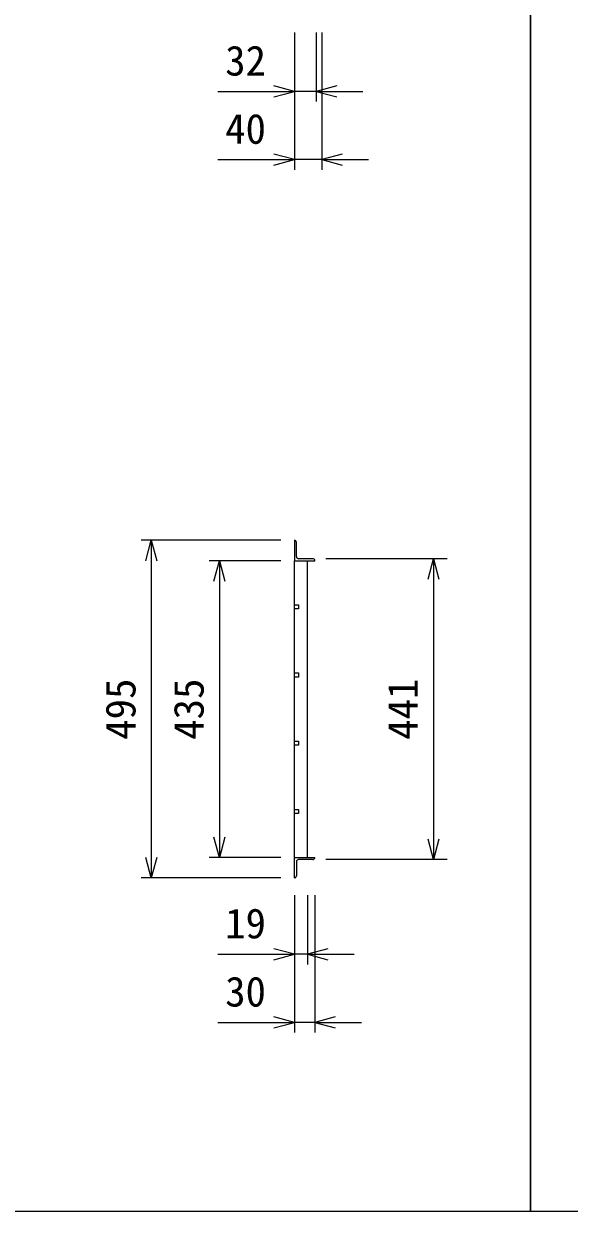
# Model space of a CAD drawing. Units: millimetres, scale not verified. Extents: x -25200 to 25200, y -8910 to 8910.
# Drawn here: x -5860 to -5060, y -7189 to -5448 of the extents above; entities that cross this region are included whole.
import ezdxf
from ezdxf.enums import TextEntityAlignment as Align

# ---------------------------------------------------------------- set-up
doc = ezdxf.new("R2010")
doc.units = ezdxf.units.MM
doc.header["$LTSCALE"] = 30
for name, color, linetype, lineweight in [('0-0_DIM', 7, 'Continuous', 25), ('0-2_HATCH', 6, 'Continuous', 25), ('0-6_TXT', 7, 'Continuous', 25)]:
    doc.layers.add(name, color=color, linetype=linetype, lineweight=lineweight)
doc.styles.add('ＭＳ ゴシック', font='')
doc.styles.get('ＭＳ ゴシック').set_extended_font_data('MS Gothic')

msp = doc.modelspace()

# ---------------------------------------------------------------- linework, layer by layer
at = {"layer": '0-0_DIM'}
for p, q in [((-5463.18, -5460.14), (-5463.18, -5661.73)), ((-5431.18, -5460.14), (-5431.18, -5561.73)), ((-5423.18, -5460.14), (-5423.18, -5661.73)), ((-5575.79, -5546.73), (-5463.18, -5546.73)), ((-5431.18, -5546.73), (-5463.18, -5546.73)), ((-5431.18, -5546.73), (-5362.71, -5546.73)), ((-5575.79, -5646.73), (-5463.18, -5646.73)), ((-5423.18, -5646.73), (-5463.18, -5646.73)), ((-5423.18, -5646.73), (-5354.71, -5646.73)), ((-5483.18, -6204.83), (-5688.18, -6204.83)), ((-5673.18, -6204.83), (-5673.18, -6699.83)), ((-5239.1, -6231.83), (-5417.18, -6231.83)), ((-5259.1, -6231.83), (-5259.1, -6672.83)), ((-5483.18, -6234.83), (-5588.18, -6234.83)), ((-5573.18, -6234.83), (-5573.18, -6669.83)), ((-5483.18, -6669.83), (-5588.18, -6669.83)), ((-5239.1, -6672.83), (-5417.18, -6672.83)), ((-5483.18, -6699.83), (-5688.18, -6699.83)), ((-5463.18, -6725.06), (-5463.18, -6926.64)), ((-5444.18, -6725.06), (-5444.18, -6826.64)), ((-5433.18, -6725.06), (-5433.18, -6926.64)), ((-5575.79, -6811.64), (-5463.18, -6811.64)), ((-5444.18, -6811.64), (-5463.18, -6811.64)), ((-5444.18, -6811.64), (-5375.71, -6811.64)), ((-5575.79, -6911.64), (-5463.18, -6911.64)), ((-5433.18, -6911.64), (-5463.18, -6911.64)), ((-5433.18, -6911.64), (-5364.71, -6911.64))]:
    msp.add_line(p, q, dxfattribs=at)
for points in [[(-5493.18, -5554.77), (-5463.18, -5546.73), (-5493.18, -5538.69)], [(-5401.18, -5538.69), (-5431.18, -5546.73), (-5401.18, -5554.77)], [(-5493.18, -5654.77), (-5463.18, -5646.73), (-5493.18, -5638.69)], [(-5393.18, -5638.69), (-5423.18, -5646.73), (-5393.18, -5654.77)], [(-5681.22, -6234.83), (-5673.18, -6204.83), (-5665.14, -6234.83)], [(-5267.14, -6261.83), (-5259.1, -6231.83), (-5251.07, -6261.83)], [(-5581.22, -6264.83), (-5573.18, -6234.83), (-5565.14, -6264.83)], [(-5565.14, -6639.83), (-5573.18, -6669.83), (-5581.22, -6639.83)], [(-5251.07, -6642.83), (-5259.1, -6672.83), (-5267.14, -6642.83)], [(-5665.14, -6669.83), (-5673.18, -6699.83), (-5681.22, -6669.83)], [(-5493.18, -6819.68), (-5463.18, -6811.64), (-5493.18, -6803.61)], [(-5414.18, -6803.61), (-5444.18, -6811.64), (-5414.18, -6819.68)], [(-5493.18, -6919.68), (-5463.18, -6911.64), (-5493.18, -6903.61)], [(-5403.18, -6903.61), (-5433.18, -6911.64), (-5403.18, -6919.68)]]:
    msp.add_lwpolyline(points, dxfattribs=at)
at = {"layer": '0-2_HATCH'}
for p, q in [((-5463.18, -6204.83), (-5463.18, -6234.83)), ((-5460.18, -6228.83), (-5460.18, -6207.83)), ((-5436.18, -6231.83), (-5457.18, -6231.83)), ((-5463.18, -6669.83), (-5463.18, -6234.83)), ((-5463.18, -6234.83), (-5433.18, -6234.83)), ((-5444.18, -6669.83), (-5444.18, -6234.83)), ((-5463.18, -6669.83), (-5433.18, -6669.83)), ((-5463.18, -6699.83), (-5463.18, -6669.83)), ((-5460.18, -6675.83), (-5460.18, -6696.83)), ((-5436.18, -6672.83), (-5457.18, -6672.83))]:
    msp.add_line(p, q, dxfattribs=at)
for points in [[(-5463.18, -6305.33), (-5463.18, -6299.33), (-5457.18, -6299.33), (-5457.18, -6305.33)], [(-5463.18, -6405.33), (-5463.18, -6399.33), (-5457.18, -6399.33), (-5457.18, -6405.33)], [(-5463.18, -6505.33), (-5463.18, -6499.33), (-5457.18, -6499.33), (-5457.18, -6505.33)], [(-5463.18, -6605.33), (-5463.18, -6599.33), (-5457.18, -6599.33), (-5457.18, -6605.33)]]:
    msp.add_lwpolyline(points, close=True, dxfattribs=at)
for centre, start, end in [((-5463.18, -6207.83), 0, 90), ((-5457.18, -6228.83), 180, 270), ((-5436.18, -6234.83), 0, 90), ((-5457.18, -6675.83), 90, 180), ((-5436.18, -6669.83), 270, 0), ((-5463.18, -6696.83), 270, 0)]:
    msp.add_arc(centre, 3, start, end, dxfattribs=at)
at = {"layer": '0-6_TXT'}
for points in [[(-7216.68, -7188.51), (-5116.68, -7188.51), (-5116.68, -1778.68), (-7216.68, -1778.68)], [(-5116.68, -7188.51), (-3016.68, -7188.51), (-3016.68, -1778.68), (-5116.68, -1778.68)]]:
    msp.add_lwpolyline(points, close=True, dxfattribs=at)

# ---------------------------------------------------------------- texts
at = {"layer": '0-0_DIM', "style": 'ＭＳ ゴシック'}
for s, p in [('32', (-5564.81, -5536.73)), ('40', (-5564.81, -5636.73)), ('19', (-5564.81, -6801.64)), ('30', (-5564.81, -6901.64))]:
    msp.add_text(s, height=43.99, dxfattribs=at).set_placement(p, align=Align.BOTTOM_LEFT)
for s, p in [('495', (-5683.18, -6497.33)), ('435', (-5583.18, -6497.33)), ('441', (-5269.1, -6497.33))]:
    msp.add_text(s, height=43.99, rotation=90, dxfattribs=at).set_placement(p, align=Align.BOTTOM_LEFT)

doc.saveas('drawing.dxf')
